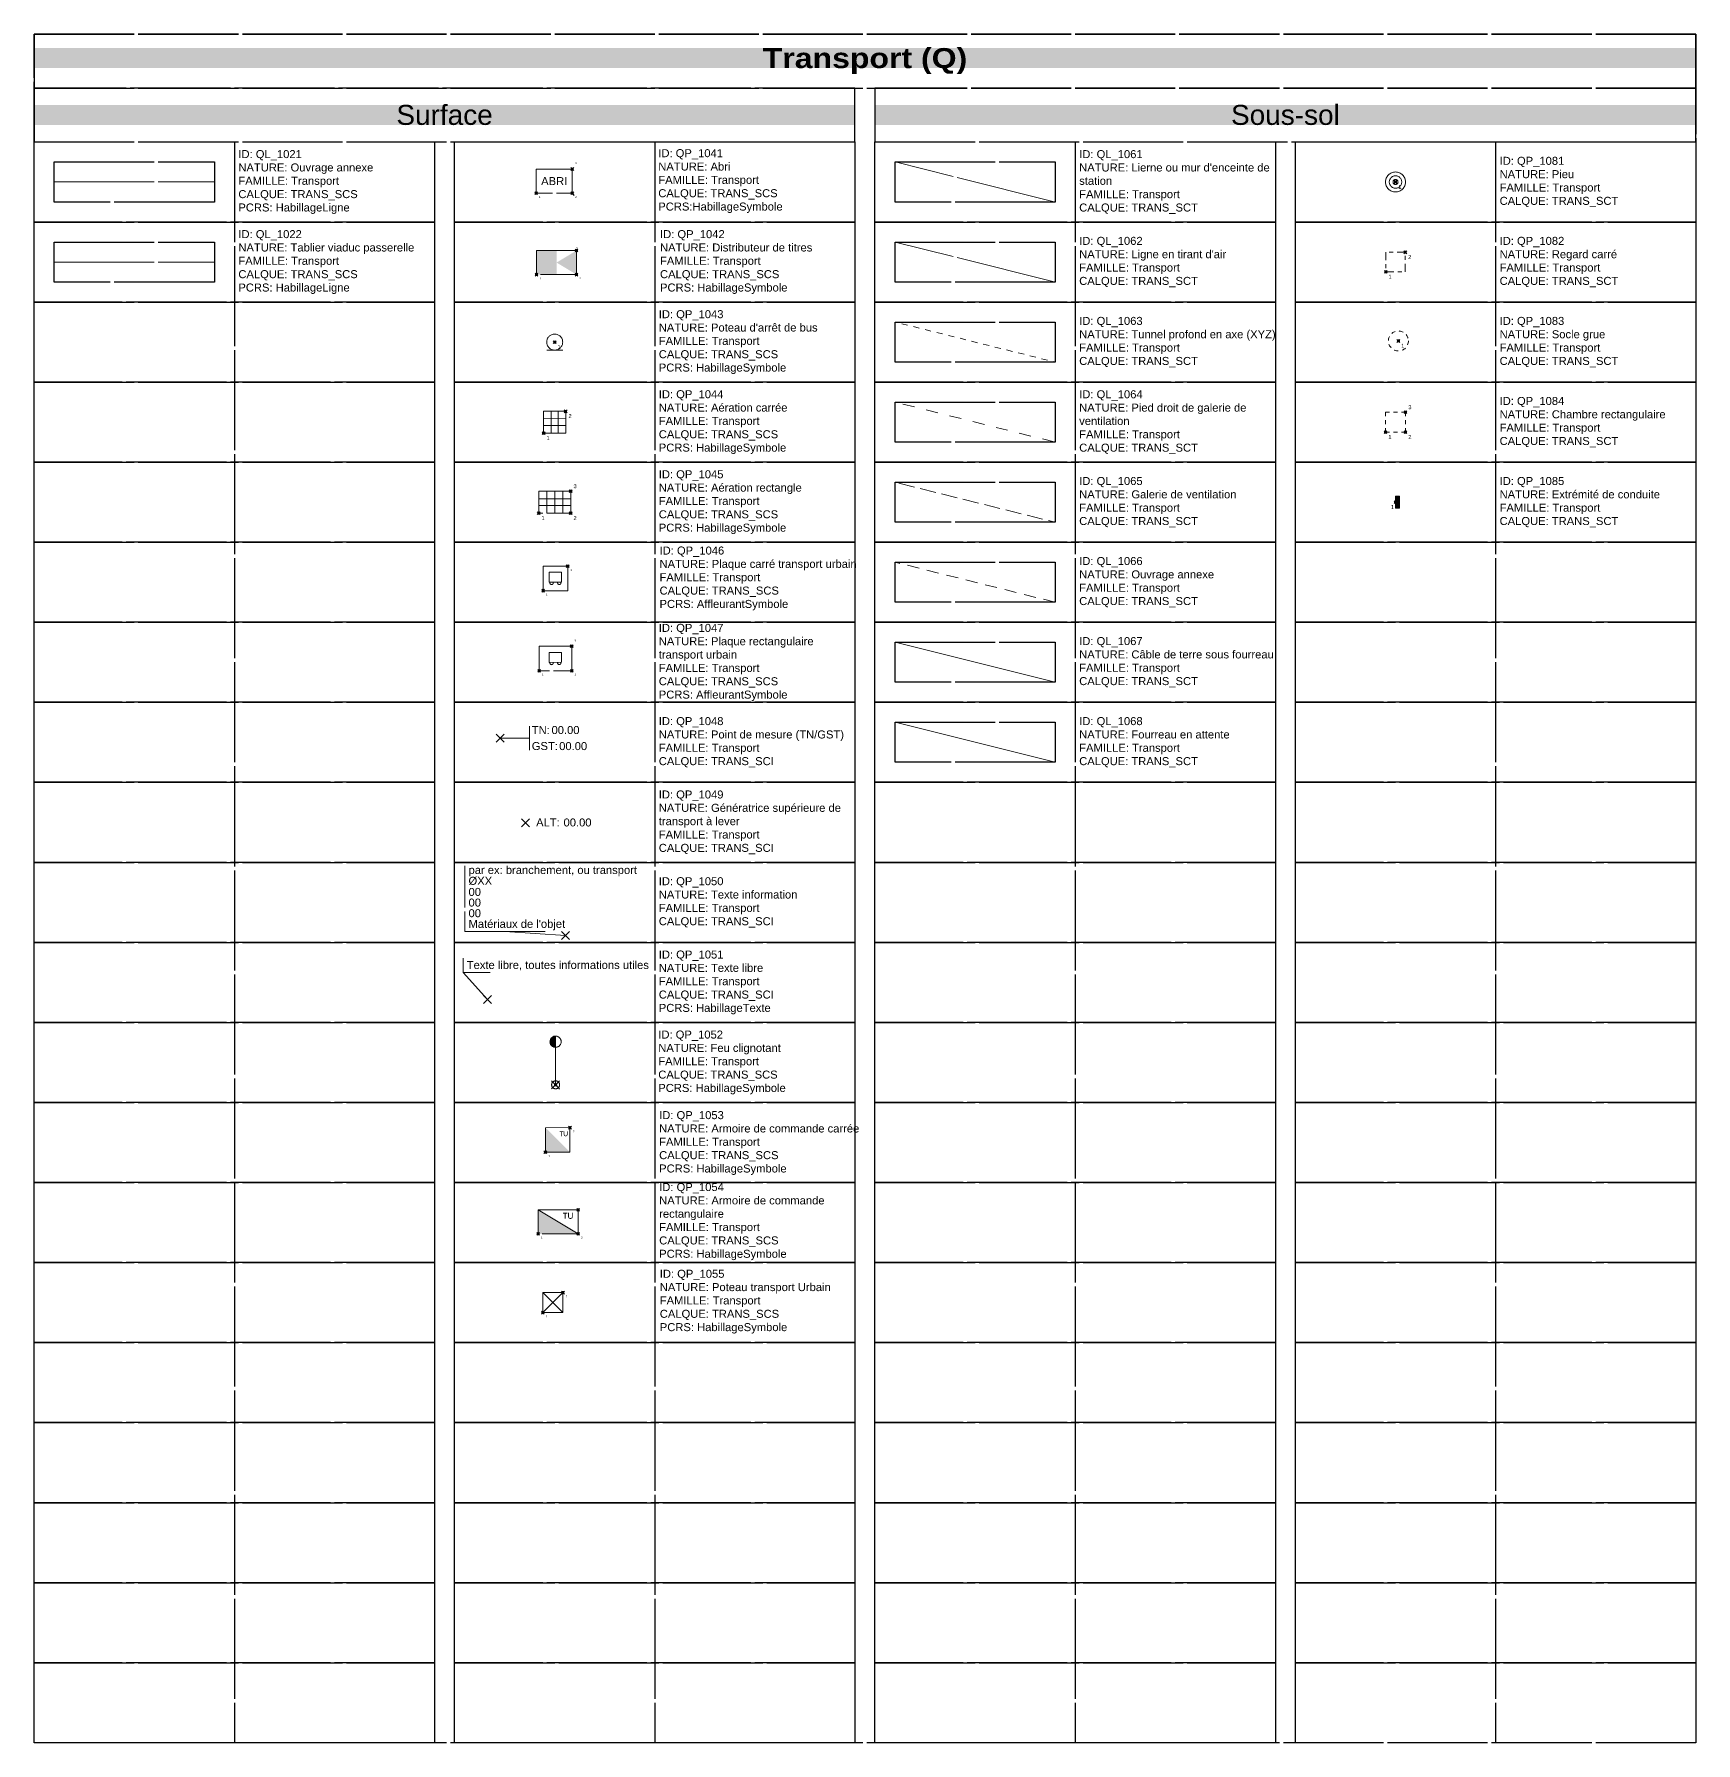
# Model space of a CAD drawing. Header units: metres. Extents: x 3067 to 3319, y 1703 to 1914.
# Drawn here: x 3172.05 to 3213.55, y 1759.87 to 1802.56 of the extents above; entities that cross this region are included whole.
import ezdxf
from ezdxf.enums import TextEntityAlignment as Align

# ---------------------------------------------------------------- set-up
doc = ezdxf.new("R2010")
doc.units = ezdxf.units.M
doc.header["$PDMODE"] = 3
doc.header["$PDSIZE"] = 0.1
for name, pattern in [('Fil_d_eau', [0.75, 0.5, -0.25]), ('QL_1021', [2.5, 2.5, 0]), ('QL_1022', [2.5, 2.5, 0]), ('QL_1061', [2.5, 2.5, 0]), ('QL_1062', [2.5, 2.5, 0]), ('QL_1063', [0.3, 0.15, -0.15]), ('QL_1064', [0.6, 0.3, -0.3]), ('QL_1065', [0.55, 0.4, -0.15]), ('QL_1066', [0.5, 0.3, -0.2]), ('Socle_Axe', [0.35, 0.2, -0.05, 0.05, -0.05]), ('Socle_Continu', [2.5, 2.5, 0]), ('Socle_Discontinu', [0.075, 0.05, -0.025])]:
    doc.linetypes.add(name, pattern=pattern)
doc.layers.get('0').update_dxf_attribs({"lineweight": 30})
for name, color, linetype, lineweight in [('1', 7, 'Socle_Continu', 30), ('2', 7, 'Socle_Continu', 30), ('3_sens et nbr de points', 7, 'Socle_Continu', 5), ('TRANS_SCI', 242, 'Socle_Continu', 13), ('TRANS_SCS', 242, 'Socle_Continu', 13), ('TRANS_SCT', 242, 'Socle_Continu', 13)]:
    doc.layers.add(name, color=color, linetype=linetype, lineweight=lineweight)
doc.styles.add('Legend', font='calibri.ttf')
doc.styles.add('Reseaux', font='arial.ttf')
doc.styles.get("Standard").update_dxf_attribs({"font": 'arial.ttf'})
doc.linetypes.add('QL_1067', pattern='A,3,-0.1,0.1,-0.1,0.1,-0.254,["|╧|",Standard,S=0.254,R=0,X=-0.2,Y=-0.127],-0.254,0.1,-0.1,0.1,-0.1', length=4.308)
doc.linetypes.add('QL_1068', pattern='A,4,-0.254,["| |",Standard,S=0.254,R=0,X=-0.127,Y=-0.1],-0.254', length=4.508)

# ---------------------------------------------------------------- blocks, each defined once
blk = doc.blocks.new('QP_1085')
at = {"layer": 'TRANS_SCT', "linetype": 'Socle_Continu'}
blk.add_hatch(color=256, dxfattribs=at).paths.add_polyline_path([(0.1, 0.15), (0.1, -0.15), (0, -0.15), (0, 0.15)])
at = {"layer": 'TRANS_SCT', "linetype": 'Socle_Continu', "flags": 128}
blk.add_lwpolyline([(0.1, -0.15), (0, -0.15), (0, 0.15), (0.1, 0.15)], close=True, dxfattribs=at)
at = {"layer": 'TRANS_SCT', "linetype": 'Socle_Continu', "flags": 9}
for tag, p in [('NATURE', (0.753, -0.178)), ('ID', (0.753, 0.144)), ('FAMILLE', (0.753, -0.499)), ('CALQUE', (0.753, -0.82))]:
    blk.add_attdef(tag, p, '', height=0.2, dxfattribs=at)
blk = doc.blocks.new('QP_1081')
at = {"layer": 'TRANS_SCT', "linetype": 'Socle_Continu'}
for radius in [0.25, 0.156, 0.0625]:
    blk.add_circle((0, 0), radius, dxfattribs=at)
at = {"layer": 'TRANS_SCT', "linetype": 'Socle_Continu', "flags": 9}
for tag, p in [('ID', (0.89, 0.045)), ('NATURE', (0.89, -0.277)), ('FAMILLE', (0.89, -0.598)), ('CALQUE', (0.89, -0.919))]:
    blk.add_attdef(tag, p, '', height=0.2, dxfattribs=at)
blk = doc.blocks.new('*U57')
at = {"layer": 'TRANS_SCI', "linetype": 'Socle_Continu'}
blk.add_line((-1.507, 0.103), (0, 0), dxfattribs=at)
at = {"layer": 'TRANS_SCI', "linetype": 'Socle_Continu', "flags": 128}
blk.add_lwpolyline([(-0.507, 0.103), (-2.507, 0.103), (-2.507, 1.741)], dxfattribs=at)
at = {"layer": 'TRANS_SCI', "linetype": 'Socle_Continu'}
blk.add_point((0, 0), dxfattribs=at)
for tag, p in [('TYPE', (-2.418, 1.536)), ('DIAM', (-2.418, 1.266)), ('NBR', (-2.418, 0.988)), ('LARG', (-2.418, 0.722)), ('HAUT', (-2.418, 0.456)), ('MATER', (-2.418, 0.19))]:
    blk.add_attdef(tag, p, '', height=0.2, dxfattribs=at)
at = {"layer": 'TRANS_SCI', "linetype": 'Socle_Continu', "flags": 9}
for tag, p in [('NATURE', (2.47, 1.097)), ('ID', (2.47, 1.418)), ('FAMILLE', (2.47, 0.776)), ('CALQUE', (2.47, 0.454))]:
    blk.add_attdef(tag, p, '', height=0.2, dxfattribs=at)
blk = doc.blocks.new('*U61')
at = {"layer": 'TRANS_SCI', "linetype": 'Socle_Continu'}
blk.add_line((-0.611, 0.672), (0, 0), dxfattribs=at)
at = {"layer": 'TRANS_SCI', "linetype": 'Socle_Continu', "flags": 128}
blk.add_lwpolyline([(0.062, 0.672), (-0.611, 0.672), (-0.611, 1.029)], dxfattribs=at)
at = {"layer": 'TRANS_SCI', "linetype": 'Socle_Continu'}
blk.add_point((0, 0), dxfattribs=at)
blk.add_attdef('TXT', (-0.522, 0.759), '', height=0.2, dxfattribs=at)
at = {"layer": 'TRANS_SCI', "linetype": 'Socle_Continu', "flags": 9}
for tag, p in [('NATURE', (1.967, -0.177)), ('ID', (1.967, 0.144)), ('FAMILLE', (1.967, -0.499)), ('CALQUE', (1.967, -0.82)), ('PCRS', (1.967, -1.141))]:
    blk.add_attdef(tag, p, '', height=0.2, dxfattribs=at)
blk = doc.blocks.new('*U324')
at = {"layer": 'TRANS_SCI', "linetype": 'Socle_Continu'}
blk.add_line((0.733, 0), (0, 0), dxfattribs=at)
at = {"layer": 'TRANS_SCI', "linetype": 'Socle_Continu', "flags": 128}
blk.add_lwpolyline([(0.733, -0.3), (0.733, 0.3)], dxfattribs=at)
at = {"layer": 'TRANS_SCI', "linetype": 'Socle_Continu'}
blk.add_point((0, 0), dxfattribs=at)
at = {"layer": 'TRANS_SCI', "linetype": 'Socle_Continu', "char_height": 0.2, "attachment_point": 4}
for s, insert in [('\\pxql;TN:', (0.793, 0.2)), ('\\pxql;GST:', (0.793, -0.201))]:
    blk.add_mtext_dynamic_manual_height_columns(s, width=0.46273, gutter_width=1, heights=[0], dxfattribs=dict(at, insert=insert))
at = {"layer": 'TRANS_SCI', "linetype": 'Socle_Continu'}
for tag, p in [('TN', (1.286, 0.2)), ('GST', (1.477, -0.201))]:
    blk.add_attdef(tag, text='', height=0.2, dxfattribs=at).set_placement(p, align=Align.MIDDLE_LEFT)
at = {"layer": 'TRANS_SCI', "linetype": 'Socle_Continu', "style": 'Reseaux', "flags": 9}
for tag, p in [('ID', (2.428, 0.07)), ('NATURE', (2.428, -0.251))]:
    blk.add_attdef(tag, p, '', height=0.2, dxfattribs=at)
at = {"layer": 'TRANS_SCI', "linetype": 'Socle_Continu', "flags": 9}
for tag, p in [('FAMILLE', (2.428, -0.573)), ('CALQUE', (2.428, -0.894))]:
    blk.add_attdef(tag, p, '', height=0.2, dxfattribs=at)
blk = doc.blocks.new('QP_1049')
at = {"layer": 'TRANS_SCI', "linetype": 'Socle_Continu'}
blk.add_point((0, 0), dxfattribs=at)
at = {"layer": 'TRANS_SCI', "linetype": 'Socle_Continu', "insert": (0.268, 0.01), "char_height": 0.2, "attachment_point": 4}
blk.add_mtext_dynamic_manual_height_columns('\\pxql;ALT:', width=0.46273, gutter_width=1, heights=[0], dxfattribs=at)
at = {"layer": 'TRANS_SCI', "linetype": 'Socle_Continu'}
blk.add_attdef('ALT', text='', height=0.2, dxfattribs=at).set_placement((0.952, 0.01), align=Align.MIDDLE_LEFT)
at = {"layer": 'TRANS_SCI', "linetype": 'Socle_Continu', "style": 'Reseaux', "flags": 9}
for tag, p in [('ID', (2.01, 0.015)), ('NATURE', (2.01, -0.306))]:
    blk.add_attdef(tag, p, '', height=0.2, dxfattribs=at)
at = {"layer": 'TRANS_SCI', "linetype": 'Socle_Continu', "flags": 9}
for tag, p in [('CALQUE', (2.01, -0.948)), ('FAMILLE', (2.01, -0.627)), ('TYPE', (2.018, -1.228))]:
    blk.add_attdef(tag, p, '', height=0.2, dxfattribs=at)
blk = doc.blocks.new('QP_1082')
at = {"layer": 'TRANS_SCT', "linetype": 'Socle_Axe'}
blk.add_lwpolyline([(0, 0), (0.489, 0), (0.489, 0.489), (0, 0.489)], close=True, dxfattribs=at)
at = {"layer": 'TRANS_SCT', "linetype": 'Socle_Axe', "flags": 9}
for tag, p in [('ID', (1.059, 0.314)), ('NATURE', (1.059, -0.008)), ('FAMILLE', (1.059, -0.329)), ('CALQUE', (1.059, -0.65))]:
    blk.add_attdef(tag, p, '', height=0.2, dxfattribs=at)
blk = doc.blocks.new('QP_1083')
at = {"layer": 'TRANS_SCT', "linetype": 'Socle_Discontinu'}
blk.add_circle((0, 0), 0.25, dxfattribs=at)
at = {"layer": 'TRANS_SCT', "linetype": 'Socle_Discontinu', "flags": 9}
for tag, p in [('ID', (0.835, 0.082)), ('NATURE', (0.835, -0.24)), ('FAMILLE', (0.835, -0.561)), ('CALQUE', (0.835, -0.882))]:
    blk.add_attdef(tag, p, '', height=0.2, dxfattribs=at)
blk = doc.blocks.new('QP_1084')
at = {"layer": 'TRANS_SCT', "linetype": 'Socle_Discontinu'}
blk.add_lwpolyline([(0, 0), (0.501, 0), (0.501, 0.5), (0, 0.5)], close=True, dxfattribs=at)
at = {"layer": 'TRANS_SCT', "linetype": 'Socle_Discontinu', "flags": 9}
for tag, p in [('ID', (0.964, 0.369)), ('NATURE', (0.964, 0.048)), ('CALQUE', (0.964, -0.595)), ('FAMILLE', (0.964, -0.273))]:
    blk.add_attdef(tag, p, '', height=0.2, dxfattribs=at)
blk = doc.blocks.new('QP_1043')
at = {"layer": 'TRANS_SCS', "linetype": 'Socle_Continu'}
blk.add_line((-0.2, -0.2), (0.2, -0.2), dxfattribs=at)
blk.add_circle((0, 0), 0.2, dxfattribs=at)
at = {"layer": 'TRANS_SCS', "linetype": 'Socle_Continu', "flags": 9}
for tag, p in [('ID', (0.685, 0.52)), ('NATURE', (0.685, 0.199)), ('FAMILLE', (0.685, -0.123)), ('CALQUE', (0.685, -0.444)), ('PCRS', (0.685, -0.765))]:
    blk.add_attdef(tag, p, '', height=0.2, dxfattribs=at)
blk = doc.blocks.new('QP_1044')
at = {"layer": 'TRANS_SCS', "linetype": 'Socle_Continu'}
for p, q in [((0.189, 0.552), (0.19, 0)), ((0.362, 0), (0.362, 0.552)), ((0.552, 0.363), (0, 0.362)), ((0, 0.19), (0.552, 0.19))]:
    blk.add_line(p, q, dxfattribs=at)
at = {"layer": 'TRANS_SCS', "linetype": 'Socle_Continu', "flags": 128}
blk.add_lwpolyline([(0, 0.552), (0.552, 0.552), (0.552, 0), (0, 0)], close=True, dxfattribs=at)
at = {"layer": 'TRANS_SCS', "linetype": 'Socle_Continu', "flags": 9}
for tag, p in [('ID', (1.109, 0.834)), ('NATURE', (1.109, 0.513)), ('CALQUE', (1.109, -0.13)), ('FAMILLE', (1.109, 0.191)), ('PCRS', (1.109, -0.451))]:
    blk.add_attdef(tag, p, '', height=0.2, dxfattribs=at)
blk = doc.blocks.new('QP_1045')
at = {"layer": 'TRANS_SCS', "linetype": 'Socle_Continu'}
for p, q in [((0.2, 0.552), (0.2, 0)), ((0.4, 0.552), (0.4, 0)), ((0.6, 0.552), (0.6, 0)), ((0.8, 0.363), (0, 0.362)), ((0, 0.19), (0.8, 0.19))]:
    blk.add_line(p, q, dxfattribs=at)
at = {"layer": 'TRANS_SCS', "linetype": 'Socle_Continu', "flags": 128}
blk.add_lwpolyline([(0, 0), (0, 0.552), (0.8, 0.553), (0.8, 0.001)], close=True, dxfattribs=at)
at = {"layer": 'TRANS_SCS', "linetype": 'Socle_Continu', "flags": 9}
for tag, p in [('ID', (1.247, 0.792)), ('NATURE', (1.247, 0.471)), ('CALQUE', (1.247, -0.172)), ('FAMILLE', (1.247, 0.149)), ('PCRS', (1.247, -0.493))]:
    blk.add_attdef(tag, p, '', height=0.2, dxfattribs=at)
blk = doc.blocks.new('QP_1053')
at = {"layer": 'TRANS_SCS', "linetype": 'Socle_Continu'}
h = blk.add_hatch(color=256, dxfattribs=at)
h.dxf.hatch_style = 1
h.paths.add_polyline_path([(0, 0.614), (0, 0), (0.614, 0)])
at = {"layer": 'TRANS_SCS', "linetype": 'Socle_Continu', "flags": 128}
blk.add_lwpolyline([(0.614, 0.615), (0, 0.614), (0, 0), (0.614, 0)], close=True, dxfattribs=at)
at = {"layer": 'TRANS_SCS', "linetype": 'Socle_Continu', "insert": (0.461, 0.461), "char_height": 0.12, "attachment_point": 5, "style": 'Legend'}
blk.add_mtext_dynamic_manual_height_columns('TU', width=0.48925, gutter_width=1, heights=[0], dxfattribs=at)
at = {"layer": 'TRANS_SCS', "linetype": 'Socle_Continu', "flags": 9}
for tag, p in [('ID', (1.196, 0.936)), ('NATURE', (1.196, 0.615)), ('FAMILLE', (1.196, 0.294)), ('CALQUE', (1.196, -0.028)), ('PCRS', (1.196, -0.349))]:
    blk.add_attdef(tag, p, '', height=0.2, dxfattribs=at)
blk = doc.blocks.new('QP_1054')
at = {"layer": 'TRANS_SCS', "linetype": 'Fil_d_eau'}
h = blk.add_hatch(color=256, dxfattribs=at)
h.dxf.hatch_style = 1
h.paths.add_polyline_path([(0, 0.6), (0, 0), (1, 0)])
at = {"layer": 'TRANS_SCS', "linetype": 'Socle_Continu', "flags": 128}
blk.add_lwpolyline([(0, 0.6), (1, 0.6), (1, 0), (0, 0)], close=True, dxfattribs=at)
at = {"layer": 'TRANS_SCS', "linetype": 'QL_1021', "flags": 128}
blk.add_lwpolyline([(0, 0.6), (1, 0)], dxfattribs=at)
at = {"layer": 'TRANS_SCS', "linetype": 'Fil_d_eau', "insert": (0.75, 0.45), "char_height": 0.15, "attachment_point": 5, "style": 'Legend'}
blk.add_mtext_dynamic_manual_height_columns('TU', width=0.42663, gutter_width=1, heights=[0], dxfattribs=at)
at = {"layer": 'TRANS_SCS', "linetype": 'Socle_Continu', "flags": 9}
for tag, p in [('ID', (1.196, 0.936)), ('NATURE', (1.196, 0.615)), ('FAMILLE', (1.196, 0.294)), ('CALQUE', (1.196, -0.028)), ('PCRS', (1.196, -0.349))]:
    blk.add_attdef(tag, p, '', height=0.2, dxfattribs=at)
blk = doc.blocks.new('QP_1055')
at = {"layer": 'TRANS_SCS', "linetype": 'Socle_Continu'}
for p, q in [((0, 0.5), (0.5, 0.5)), ((0, 0), (0, 0.5)), ((0, 0), (0.5, 0.5)), ((0, 0.5), (0.5, 0)), ((0.5, 0.5), (0.5, 0)), ((0.5, 0), (0, 0))]:
    blk.add_line(p, q, dxfattribs=at)
at = {"layer": 'TRANS_SCS', "linetype": 'Socle_Continu', "flags": 9}
for tag, p in [('ID', (1.196, 0.936)), ('NATURE', (1.196, 0.615)), ('FAMILLE', (1.196, 0.294)), ('CALQUE', (1.196, -0.028)), ('PCRS', (1.196, -0.349))]:
    blk.add_attdef(tag, p, '', height=0.2, dxfattribs=at)
blk = doc.blocks.new('QP_1041')
at = {"layer": 'TRANS_SCS', "linetype": 'Socle_Continu', "flags": 128}
blk.add_lwpolyline([(0, 0), (0, 0.6), (0.905, 0.6), (0.905, 0)], close=True, dxfattribs=at)
at = {"layer": 'TRANS_SCS', "linetype": 'Socle_Continu', "insert": (0.453, 0.3), "char_height": 0.2, "attachment_point": 5}
blk.add_mtext_dynamic_manual_height_columns('ABRI', width=0.48271, gutter_width=12.5, heights=[0], dxfattribs=at)
at = {"layer": 'TRANS_SCS', "linetype": 'Socle_Continu', "flags": 9}
for tag, p in [('ID', (1.328, 0.908)), ('NATURE', (1.328, 0.587)), ('FAMILLE', (1.328, 0.266)), ('CALQUE', (1.328, -0.055)), ('PCRS', (1.328, -0.377))]:
    blk.add_attdef(tag, p, '', height=0.2, dxfattribs=at)
blk = doc.blocks.new('QP_1046')
at = {"layer": 'TRANS_SCS', "linetype": 'Socle_Continu', "flags": 128}
for points in [[(0.614, 0.615), (0, 0.614), (0, 0), (0.614, 0)], [(0.153, 0.211), (0.153, 0.461), (0.46, 0.461), (0.461, 0.212)]]:
    blk.add_lwpolyline(points, close=True, dxfattribs=at)
at = {"layer": 'TRANS_SCS', "linetype": 'Socle_Continu'}
for centre in [(0.211, 0.195), (0.403, 0.196)]:
    blk.add_arc(centre, 0.0416, 157.3939, 22.69, dxfattribs=at)
at = {"layer": 'TRANS_SCS', "linetype": 'Socle_Continu', "flags": 9}
for tag, p in [('ID', (1.071, 0.76)), ('NATURE', (1.071, 0.439)), ('FAMILLE', (1.071, 0.118)), ('CALQUE', (1.071, -0.204)), ('PCRS', (1.071, -0.525))]:
    blk.add_attdef(tag, p, '', height=0.2, dxfattribs=at)
blk = doc.blocks.new('QP_1047')
at = {"layer": 'TRANS_SCS', "linetype": 'Socle_Continu', "flags": 128}
for points in [[(0, 0), (0, 0.614), (0.814, 0.615), (0.814, 0.001)], [(0.253, 0.211), (0.253, 0.461), (0.56, 0.461), (0.561, 0.212)]]:
    blk.add_lwpolyline(points, close=True, dxfattribs=at)
at = {"layer": 'TRANS_SCS', "linetype": 'Socle_Continu'}
for centre in [(0.311, 0.195), (0.503, 0.196)]:
    blk.add_arc(centre, 0.0416, 157.3939, 22.69, dxfattribs=at)
at = {"layer": 'TRANS_SCS', "linetype": 'Socle_Continu', "flags": 9}
for tag, p in [('ID', (1.196, 0.936)), ('NATURE', (1.196, 0.615)), ('FAMILLE', (1.196, 0.294)), ('CALQUE', (1.196, -0.028)), ('PCRS', (1.196, -0.349))]:
    blk.add_attdef(tag, p, '', height=0.2, dxfattribs=at)
blk = doc.blocks.new('QP_1042')
at = {"layer": 'TRANS_SCS', "linetype": 'Socle_Continu'}
h = blk.add_hatch(color=256, dxfattribs=at)
h.dxf.hatch_style = 1
h.paths.add_polyline_path([(0, 0.6), (0, 0), (0.5, 0), (0.5, 0.6)])
h = blk.add_hatch(color=256, dxfattribs=at)
h.dxf.hatch_style = 1
h.paths.add_polyline_path([(0.5, 0.3), (1, 0.6), (1, 0)])
at = {"layer": 'TRANS_SCS', "linetype": 'Socle_Continu', "flags": 128}
blk.add_lwpolyline([(0, 0.6), (1, 0.6), (1, 0), (0, 0)], close=True, dxfattribs=at)
at = {"layer": 'TRANS_SCS', "linetype": 'Socle_Continu', "flags": 9}
for tag, p in [('ID', (1.328, 0.908)), ('NATURE', (1.328, 0.587)), ('FAMILLE', (1.328, 0.266)), ('CALQUE', (1.328, -0.055)), ('PCRS', (1.328, -0.377))]:
    blk.add_attdef(tag, p, '', height=0.2, dxfattribs=at)
blk = doc.blocks.new('QP_1052')
at = {"layer": 'TRANS_SCS', "linetype": 'Socle_Continu', "lineweight": -2}
h = blk.add_hatch(color=256, dxfattribs=at)
edge = h.paths.add_edge_path()
edge.add_ellipse((0, 1.078), major_axis=(-0.0994, 0.0994), ratio=1, start_angle=-45, end_angle=135, ccw=False)
edge.add_line((0, 1.219), (0, 0.938))
for p, q in [((0, 1.219), (0, 1.219)), ((0, 1.219), (0, 0.938)), ((0, 0), (0, 0.938))]:
    blk.add_line(p, q, dxfattribs=at)
for centre, major_axis, start_param, end_param in [((0, 1.078), (-0.0994, 0.0994), -0.785398, 2.356194), ((0, 0), (0.0707, 0.0707), 3.926991, 7.068583)]:
    blk.add_ellipse(centre, major_axis=major_axis, ratio=1, start_param=start_param, end_param=end_param, dxfattribs=at)
at = {"layer": 'TRANS_SCS', "linetype": 'Socle_Continu', "lineweight": -2, "extrusion": (0, 0, -1)}
for centre, major_axis, start_param, end_param in [((0, 1.078), (0.0994, 0.0994), -0.785398, 2.356194), ((0, 0), (-0.0707, 0.0707), 3.926991, 7.068583)]:
    blk.add_ellipse(centre, major_axis=major_axis, ratio=1, start_param=start_param, end_param=end_param, dxfattribs=at)
at = {"layer": 'TRANS_SCS', "linetype": 'Socle_Continu', "lineweight": 0}
blk.add_point((0, 0), dxfattribs=at)
at = {"layer": 'TRANS_SCS', "linetype": 'Socle_Continu', "flags": 9}
for tag, p in [('ID', (1.196, 0.936)), ('NATURE', (1.196, 0.615)), ('FAMILLE', (1.196, 0.294)), ('CALQUE', (1.196, -0.028)), ('PCRS', (1.196, -0.349))]:
    blk.add_attdef(tag, p, '', height=0.2, dxfattribs=at)

msp = doc.modelspace()

# ---------------------------------------------------------------- linework, layer by layer
at = {"linetype": 'Socle_Continu'}
for p, q in [((3177.049, 1799.866), (3177.049, 1759.866)), ((3187.549, 1799.866), (3187.549, 1759.866)), ((3198.049, 1799.866), (3198.049, 1759.866)), ((3208.549, 1799.866), (3208.549, 1759.866))]:
    msp.add_line(p, q, dxfattribs=at)
for points in [[(3172.049, 1801.213), (3213.549, 1801.213), (3213.549, 1802.56), (3172.049, 1802.56)], [(3172.049, 1799.866), (3192.549, 1799.866), (3192.549, 1801.213), (3172.049, 1801.213)], [(3193.049, 1799.866), (3213.549, 1799.866), (3213.549, 1801.213), (3193.049, 1801.213)], [(3172.049, 1799.866), (3182.049, 1799.866), (3182.049, 1797.866), (3172.049, 1797.866)], [(3182.549, 1799.866), (3192.549, 1799.866), (3192.549, 1797.866), (3182.549, 1797.866)], [(3193.049, 1799.866), (3203.049, 1799.866), (3203.049, 1797.866), (3193.049, 1797.866)], [(3203.549, 1799.866), (3213.549, 1799.866), (3213.549, 1797.866), (3203.549, 1797.866)], [(3172.049, 1797.866), (3182.049, 1797.866), (3182.049, 1795.866), (3172.049, 1795.866)], [(3182.549, 1797.866), (3192.549, 1797.866), (3192.549, 1795.866), (3182.549, 1795.866)], [(3193.049, 1797.866), (3203.049, 1797.866), (3203.049, 1795.866), (3193.049, 1795.866)], [(3203.549, 1797.866), (3213.549, 1797.866), (3213.549, 1795.866), (3203.549, 1795.866)], [(3172.049, 1795.866), (3182.049, 1795.866), (3182.049, 1793.866), (3172.049, 1793.866)], [(3182.549, 1795.866), (3192.549, 1795.866), (3192.549, 1793.866), (3182.549, 1793.866)], [(3193.049, 1795.866), (3203.049, 1795.866), (3203.049, 1793.866), (3193.049, 1793.866)], [(3203.549, 1795.866), (3213.549, 1795.866), (3213.549, 1793.866), (3203.549, 1793.866)], [(3172.049, 1793.866), (3182.049, 1793.866), (3182.049, 1791.866), (3172.049, 1791.866)], [(3182.549, 1793.866), (3192.549, 1793.866), (3192.549, 1791.866), (3182.549, 1791.866)], [(3193.049, 1793.866), (3203.049, 1793.866), (3203.049, 1791.866), (3193.049, 1791.866)], [(3203.549, 1793.866), (3213.549, 1793.866), (3213.549, 1791.866), (3203.549, 1791.866)], [(3172.049, 1791.866), (3182.049, 1791.866), (3182.049, 1789.866), (3172.049, 1789.866)], [(3182.549, 1791.866), (3192.549, 1791.866), (3192.549, 1789.866), (3182.549, 1789.866)], [(3193.049, 1791.866), (3203.049, 1791.866), (3203.049, 1789.866), (3193.049, 1789.866)], [(3203.549, 1791.866), (3213.549, 1791.866), (3213.549, 1789.866), (3203.549, 1789.866)], [(3172.049, 1789.866), (3182.049, 1789.866), (3182.049, 1787.866), (3172.049, 1787.866)], [(3182.549, 1789.866), (3192.549, 1789.866), (3192.549, 1787.866), (3182.549, 1787.866)], [(3193.049, 1789.866), (3203.049, 1789.866), (3203.049, 1787.866), (3193.049, 1787.866)], [(3203.549, 1789.866), (3213.549, 1789.866), (3213.549, 1787.866), (3203.549, 1787.866)], [(3172.049, 1787.866), (3182.049, 1787.866), (3182.049, 1785.866), (3172.049, 1785.866)], [(3182.549, 1787.866), (3192.549, 1787.866), (3192.549, 1785.866), (3182.549, 1785.866)], [(3193.049, 1787.866), (3203.049, 1787.866), (3203.049, 1785.866), (3193.049, 1785.866)], [(3203.549, 1787.866), (3213.549, 1787.866), (3213.549, 1785.866), (3203.549, 1785.866)], [(3172.049, 1785.866), (3182.049, 1785.866), (3182.049, 1783.866), (3172.049, 1783.866)], [(3182.549, 1785.866), (3192.549, 1785.866), (3192.549, 1783.866), (3182.549, 1783.866)], [(3193.049, 1785.866), (3203.049, 1785.866), (3203.049, 1783.866), (3193.049, 1783.866)], [(3203.549, 1785.866), (3213.549, 1785.866), (3213.549, 1783.866), (3203.549, 1783.866)], [(3172.049, 1783.866), (3182.049, 1783.866), (3182.049, 1781.866), (3172.049, 1781.866)], [(3182.549, 1783.866), (3192.549, 1783.866), (3192.549, 1781.866), (3182.549, 1781.866)], [(3193.049, 1783.866), (3203.049, 1783.866), (3203.049, 1781.866), (3193.049, 1781.866)], [(3203.549, 1783.866), (3213.549, 1783.866), (3213.549, 1781.866), (3203.549, 1781.866)], [(3172.049, 1781.866), (3182.049, 1781.866), (3182.049, 1779.866), (3172.049, 1779.866)], [(3182.549, 1781.866), (3192.549, 1781.866), (3192.549, 1779.866), (3182.549, 1779.866)], [(3193.049, 1781.866), (3203.049, 1781.866), (3203.049, 1779.866), (3193.049, 1779.866)], [(3203.549, 1781.866), (3213.549, 1781.866), (3213.549, 1779.866), (3203.549, 1779.866)], [(3172.049, 1779.866), (3182.049, 1779.866), (3182.049, 1777.866), (3172.049, 1777.866)], [(3182.549, 1779.866), (3192.549, 1779.866), (3192.549, 1777.866), (3182.549, 1777.866)], [(3193.049, 1779.866), (3203.049, 1779.866), (3203.049, 1777.866), (3193.049, 1777.866)], [(3203.549, 1779.866), (3213.549, 1779.866), (3213.549, 1777.866), (3203.549, 1777.866)], [(3172.049, 1777.866), (3182.049, 1777.866), (3182.049, 1775.866), (3172.049, 1775.866)], [(3182.549, 1777.866), (3192.549, 1777.866), (3192.549, 1775.866), (3182.549, 1775.866)], [(3193.049, 1777.866), (3203.049, 1777.866), (3203.049, 1775.866), (3193.049, 1775.866)], [(3203.549, 1777.866), (3213.549, 1777.866), (3213.549, 1775.866), (3203.549, 1775.866)], [(3172.049, 1775.866), (3182.049, 1775.866), (3182.049, 1773.866), (3172.049, 1773.866)], [(3182.549, 1775.866), (3192.549, 1775.866), (3192.549, 1773.866), (3182.549, 1773.866)], [(3193.049, 1775.866), (3203.049, 1775.866), (3203.049, 1773.866), (3193.049, 1773.866)], [(3203.549, 1775.866), (3213.549, 1775.866), (3213.549, 1773.866), (3203.549, 1773.866)], [(3172.049, 1773.866), (3182.049, 1773.866), (3182.049, 1771.866), (3172.049, 1771.866)], [(3182.549, 1773.866), (3192.549, 1773.866), (3192.549, 1771.866), (3182.549, 1771.866)], [(3193.049, 1773.866), (3203.049, 1773.866), (3203.049, 1771.866), (3193.049, 1771.866)], [(3203.549, 1773.866), (3213.549, 1773.866), (3213.549, 1771.866), (3203.549, 1771.866)], [(3172.049, 1771.866), (3182.049, 1771.866), (3182.049, 1769.866), (3172.049, 1769.866)], [(3182.549, 1771.866), (3192.549, 1771.866), (3192.549, 1769.866), (3182.549, 1769.866)], [(3193.049, 1771.866), (3203.049, 1771.866), (3203.049, 1769.866), (3193.049, 1769.866)], [(3203.549, 1771.866), (3213.549, 1771.866), (3213.549, 1769.866), (3203.549, 1769.866)], [(3172.049, 1769.866), (3182.049, 1769.866), (3182.049, 1767.866), (3172.049, 1767.866)], [(3182.549, 1769.866), (3192.549, 1769.866), (3192.549, 1767.866), (3182.549, 1767.866)], [(3193.049, 1769.866), (3203.049, 1769.866), (3203.049, 1767.866), (3193.049, 1767.866)], [(3203.549, 1769.866), (3213.549, 1769.866), (3213.549, 1767.866), (3203.549, 1767.866)], [(3172.049, 1767.866), (3182.049, 1767.866), (3182.049, 1765.866), (3172.049, 1765.866)], [(3182.549, 1767.866), (3192.549, 1767.866), (3192.549, 1765.866), (3182.549, 1765.866)], [(3193.049, 1767.866), (3203.049, 1767.866), (3203.049, 1765.866), (3193.049, 1765.866)], [(3203.549, 1767.866), (3213.549, 1767.866), (3213.549, 1765.866), (3203.549, 1765.866)], [(3172.049, 1765.866), (3182.049, 1765.866), (3182.049, 1763.866), (3172.049, 1763.866)], [(3182.549, 1765.866), (3192.549, 1765.866), (3192.549, 1763.866), (3182.549, 1763.866)], [(3193.049, 1765.866), (3203.049, 1765.866), (3203.049, 1763.866), (3193.049, 1763.866)], [(3203.549, 1765.866), (3213.549, 1765.866), (3213.549, 1763.866), (3203.549, 1763.866)], [(3172.049, 1763.866), (3182.049, 1763.866), (3182.049, 1761.866), (3172.049, 1761.866)], [(3182.549, 1763.866), (3192.549, 1763.866), (3192.549, 1761.866), (3182.549, 1761.866)], [(3193.049, 1763.866), (3203.049, 1763.866), (3203.049, 1761.866), (3193.049, 1761.866)], [(3203.549, 1763.866), (3213.549, 1763.866), (3213.549, 1761.866), (3203.549, 1761.866)], [(3172.049, 1761.866), (3182.049, 1761.866), (3182.049, 1759.866), (3172.049, 1759.866)], [(3182.549, 1761.866), (3192.549, 1761.866), (3192.549, 1759.866), (3182.549, 1759.866)], [(3193.049, 1761.866), (3203.049, 1761.866), (3203.049, 1759.866), (3193.049, 1759.866)], [(3203.549, 1761.866), (3213.549, 1761.866), (3213.549, 1759.866), (3203.549, 1759.866)]]:
    msp.add_lwpolyline(points, close=True, dxfattribs=at)
at = {"layer": '1', "color": 242, "linetype": 'Socle_Continu'}
msp.add_lwpolyline([(3172.049, 1802.56), (3213.549, 1802.56), (3213.549, 1759.866), (3172.049, 1759.866)], close=True, dxfattribs=at)
at = {"layer": '2', "linetype": 'Socle_Continu'}
for points in [[(3172.549, 1799.366), (3176.549, 1799.366), (3176.549, 1798.366), (3172.549, 1798.366)], [(3193.549, 1799.366), (3197.549, 1799.366), (3197.549, 1798.366), (3193.549, 1798.366)], [(3172.549, 1797.366), (3176.549, 1797.366), (3176.549, 1796.366), (3172.549, 1796.366)], [(3193.549, 1797.366), (3197.549, 1797.366), (3197.549, 1796.366), (3193.549, 1796.366)], [(3193.549, 1795.366), (3197.549, 1795.366), (3197.549, 1794.366), (3193.549, 1794.366)], [(3193.549, 1793.366), (3197.549, 1793.366), (3197.549, 1792.366), (3193.549, 1792.366)], [(3193.549, 1791.366), (3197.549, 1791.366), (3197.549, 1790.366), (3193.549, 1790.366)], [(3193.549, 1789.366), (3197.549, 1789.366), (3197.549, 1788.366), (3193.549, 1788.366)], [(3193.549, 1787.366), (3197.549, 1787.366), (3197.549, 1786.366), (3193.549, 1786.366)], [(3193.549, 1785.366), (3197.549, 1785.366), (3197.549, 1784.366), (3193.549, 1784.366)]]:
    msp.add_lwpolyline(points, close=True, dxfattribs=at)
at = {"layer": '3_sens et nbr de points', "linetype": 'Socle_Continu'}
for p, q in [((3185.454, 1799.224), (3185.525, 1799.154)), ((3185.454, 1799.224), (3185.525, 1799.154)), ((3185.454, 1799.154), (3185.525, 1799.224)), ((3206.014, 1798.901), (3206.085, 1798.83)), ((3206.014, 1798.901), (3206.085, 1798.83)), ((3206.014, 1798.83), (3206.085, 1798.901)), ((3184.549, 1798.624), (3184.619, 1798.554)), ((3184.549, 1798.624), (3184.619, 1798.554)), ((3184.549, 1798.554), (3184.619, 1798.624)), ((3185.454, 1798.624), (3185.525, 1798.554)), ((3185.454, 1798.554), (3185.525, 1798.624)), ((3185.467, 1798.601), (3185.537, 1798.53)), ((3185.56, 1797.188), (3185.63, 1797.117)), ((3185.56, 1797.188), (3185.63, 1797.117)), ((3185.56, 1797.117), (3185.63, 1797.188)), ((3206.259, 1797.146), (3206.329, 1797.075)), ((3206.259, 1797.146), (3206.329, 1797.075)), ((3206.259, 1797.075), (3206.329, 1797.146)), ((3184.56, 1796.588), (3184.63, 1796.517)), ((3184.56, 1796.588), (3184.63, 1796.517)), ((3184.56, 1796.517), (3184.63, 1796.588)), ((3185.56, 1796.588), (3185.63, 1796.517)), ((3185.56, 1796.517), (3185.63, 1796.588)), ((3205.77, 1796.656), (3205.84, 1796.586)), ((3205.77, 1796.656), (3205.84, 1796.586)), ((3205.77, 1796.586), (3205.84, 1796.656)), ((3185.014, 1794.901), (3185.085, 1794.83)), ((3185.014, 1794.901), (3185.085, 1794.83)), ((3185.014, 1794.83), (3185.085, 1794.901)), ((3206.085, 1794.93), (3206.156, 1794.859)), ((3206.085, 1794.93), (3206.156, 1794.859)), ((3206.085, 1794.859), (3206.156, 1794.93)), ((3185.287, 1793.171), (3185.357, 1793.1)), ((3185.287, 1793.171), (3185.357, 1793.1)), ((3185.287, 1793.1), (3185.357, 1793.171)), ((3206.264, 1793.151), (3206.335, 1793.08)), ((3206.264, 1793.151), (3206.335, 1793.08)), ((3206.264, 1793.08), (3206.335, 1793.151)), ((3184.738, 1792.625), (3184.809, 1792.554)), ((3184.738, 1792.625), (3184.809, 1792.554)), ((3184.738, 1792.554), (3184.809, 1792.625)), ((3205.764, 1792.651), (3205.834, 1792.58)), ((3205.764, 1792.651), (3205.834, 1792.58)), ((3205.764, 1792.58), (3205.834, 1792.651)), ((3206.264, 1792.651), (3206.335, 1792.58)), ((3206.264, 1792.651), (3206.335, 1792.58)), ((3206.264, 1792.58), (3206.335, 1792.651)), ((3185.414, 1791.177), (3185.485, 1791.107)), ((3185.414, 1791.177), (3185.485, 1791.107)), ((3185.414, 1791.107), (3185.485, 1791.177)), ((3184.614, 1790.625), (3184.685, 1790.554)), ((3184.614, 1790.625), (3184.685, 1790.554)), ((3184.614, 1790.554), (3184.685, 1790.625)), ((3185.414, 1790.625), (3185.485, 1790.555)), ((3185.414, 1790.555), (3185.485, 1790.625)), ((3206.014, 1790.901), (3206.085, 1790.83)), ((3206.014, 1790.901), (3206.085, 1790.83)), ((3206.014, 1790.83), (3206.085, 1790.901)), ((3185.339, 1789.303), (3185.41, 1789.232)), ((3185.339, 1789.303), (3185.41, 1789.232)), ((3185.339, 1789.232), (3185.41, 1789.303)), ((3184.725, 1788.688), (3184.796, 1788.617)), ((3184.725, 1788.688), (3184.796, 1788.617)), ((3184.725, 1788.617), (3184.796, 1788.688)), ((3185.439, 1787.303), (3185.51, 1787.232)), ((3185.439, 1787.303), (3185.51, 1787.232)), ((3185.439, 1787.232), (3185.51, 1787.303)), ((3184.625, 1786.688), (3184.696, 1786.617)), ((3184.625, 1786.688), (3184.696, 1786.617)), ((3184.625, 1786.617), (3184.696, 1786.688)), ((3185.44, 1786.688), (3185.51, 1786.618)), ((3185.44, 1786.618), (3185.51, 1786.688)), ((3185.036, 1776.343), (3185.107, 1776.272)), ((3185.036, 1776.343), (3185.107, 1776.272)), ((3185.036, 1776.272), (3185.107, 1776.343)), ((3185.396, 1775.273), (3185.467, 1775.202)), ((3185.396, 1775.273), (3185.467, 1775.202)), ((3185.396, 1775.202), (3185.467, 1775.273)), ((3184.782, 1774.658), (3184.853, 1774.587)), ((3184.782, 1774.658), (3184.853, 1774.587)), ((3184.782, 1774.587), (3184.853, 1774.658)), ((3185.601, 1773.219), (3185.671, 1773.148)), ((3185.601, 1773.219), (3185.671, 1773.148)), ((3185.601, 1773.148), (3185.671, 1773.219)), ((3184.601, 1772.619), (3184.671, 1772.548)), ((3184.601, 1772.619), (3184.671, 1772.548)), ((3184.601, 1772.548), (3184.671, 1772.619)), ((3185.601, 1772.619), (3185.671, 1772.548)), ((3185.601, 1772.548), (3185.671, 1772.619)), ((3185.219, 1771.151), (3185.29, 1771.08)), ((3185.219, 1771.151), (3185.29, 1771.08)), ((3185.219, 1771.08), (3185.29, 1771.151)), ((3184.719, 1770.651), (3184.79, 1770.58)), ((3184.719, 1770.651), (3184.79, 1770.58)), ((3184.719, 1770.58), (3184.79, 1770.651))]:
    msp.add_line(p, q, dxfattribs=at)
for centre in [(3185.489, 1799.189), (3206.049, 1798.866), (3184.584, 1798.589), (3185.489, 1798.589), (3185.595, 1797.153), (3206.294, 1797.111), (3184.595, 1796.553), (3185.595, 1796.553), (3205.805, 1796.621), (3185.049, 1794.866), (3206.121, 1794.894), (3185.322, 1793.135), (3206.3, 1793.116), (3184.773, 1792.59), (3205.799, 1792.616), (3206.3, 1792.616), (3185.449, 1791.142), (3184.649, 1790.589), (3185.449, 1790.59), (3206.049, 1790.866), (3185.375, 1789.267), (3184.761, 1788.653), (3185.475, 1787.268), (3184.661, 1786.652), (3185.475, 1786.653), (3185.072, 1776.307), (3185.431, 1775.237), (3184.817, 1774.622), (3185.636, 1773.183), (3184.636, 1772.583), (3185.636, 1772.583), (3185.254, 1771.116), (3184.754, 1770.616)]:
    msp.add_circle(centre, 0.025, dxfattribs=at)
at = {"layer": 'TRANS_SCS', "linetype": 'QL_1021', "flags": 128}
msp.add_lwpolyline([(3172.549, 1798.866), (3176.549, 1798.866)], dxfattribs=at)
at = {"layer": 'TRANS_SCS', "linetype": 'QL_1022', "flags": 128}
msp.add_lwpolyline([(3172.549, 1796.866), (3176.549, 1796.866)], dxfattribs=at)
at = {"layer": 'TRANS_SCT', "linetype": 'QL_1061', "flags": 128}
msp.add_lwpolyline([(3193.549, 1798.366), (3193.549, 1799.366), (3197.549, 1798.366), (3197.549, 1799.366)], dxfattribs=at)
at = {"layer": 'TRANS_SCT', "linetype": 'QL_1062', "flags": 128}
msp.add_lwpolyline([(3193.549, 1796.366), (3193.549, 1797.366), (3197.549, 1796.366), (3197.549, 1797.366)], dxfattribs=at)
at = {"layer": 'TRANS_SCT', "linetype": 'QL_1063', "flags": 128}
msp.add_lwpolyline([(3197.549, 1795.366), (3197.549, 1794.366), (3193.549, 1795.366), (3193.549, 1794.366)], dxfattribs=at)
at = {"layer": 'TRANS_SCT', "linetype": 'QL_1064', "flags": 128}
msp.add_lwpolyline([(3193.549, 1792.366), (3193.549, 1793.366), (3197.549, 1792.366), (3197.549, 1793.366)], dxfattribs=at)
at = {"layer": 'TRANS_SCT', "linetype": 'QL_1065', "flags": 128}
msp.add_lwpolyline([(3193.549, 1790.366), (3193.549, 1791.366), (3197.549, 1790.366), (3197.549, 1791.366)], dxfattribs=at)
at = {"layer": 'TRANS_SCT', "linetype": 'QL_1066', "flags": 128}
msp.add_lwpolyline([(3197.549, 1789.366), (3197.549, 1788.366), (3193.549, 1789.366), (3193.549, 1788.366)], dxfattribs=at)
at = {"layer": 'TRANS_SCT', "linetype": 'QL_1067', "flags": 128}
msp.add_lwpolyline([(3193.549, 1786.366), (3193.549, 1787.366), (3197.549, 1786.366), (3197.549, 1787.366)], dxfattribs=at)
at = {"layer": 'TRANS_SCT', "linetype": 'QL_1068', "flags": 128}
msp.add_lwpolyline([(3193.549, 1784.366), (3193.549, 1785.366), (3197.549, 1784.366), (3197.549, 1785.366)], dxfattribs=at)

# ---------------------------------------------------------------- block references
at = {"layer": 'TRANS_SCI', "linetype": 'Socle_Continu'}
for name, p, values in [('*U324', (3183.684, 1784.972), {'TN': '00.00', 'GST': '00.00'}), ('QP_1049', (3184.318, 1782.853), {'ALT': '00.00'}), ('*U57', (3185.315, 1780.039), {'TYPE': 'par ex: branchement, ou transport', 'DIAM': 'ØXX', 'NBR': '00', 'LARG': '00', 'HAUT': '00', 'MATER': "Matériaux de l'objet"}), ('*U61', (3183.375, 1778.443), {'TXT': 'Texte libre, toutes informations utiles'})]:
    msp.add_blockref(name, p, dxfattribs=at).add_auto_attribs(values)
at = {"layer": 'TRANS_SCS', "linetype": 'Socle_Continu', "lineweight": -2}
for name, p in [('QP_1041', (3184.584, 1798.589)), ('QP_1046', (3184.761, 1788.653)), ('QP_1047', (3184.661, 1786.652)), ('QP_1053', (3184.817, 1774.622)), ('QP_1054', (3184.636, 1772.583)), ('QP_1055', (3184.754, 1770.616))]:
    msp.add_blockref(name, p, dxfattribs=at)
at = {"layer": 'TRANS_SCS', "linetype": 'Socle_Continu'}
for name, p in [('QP_1042', (3184.595, 1796.553)), ('QP_1043', (3185.049, 1794.866)), ('QP_1044', (3184.773, 1792.59)), ('QP_1045', (3184.649, 1790.589)), ('QP_1052', (3185.072, 1776.307))]:
    msp.add_blockref(name, p, dxfattribs=at)
at = {"layer": 'TRANS_SCT', "linetype": 'Socle_Continu'}
for name, p in [('QP_1081', (3206.049, 1798.866)), ('QP_1082', (3205.805, 1796.621)), ('QP_1083', (3206.121, 1794.894)), ('QP_1084', (3205.799, 1792.616)), ('QP_1085', (3206.049, 1790.866))]:
    msp.add_blockref(name, p, dxfattribs=at)

# ---------------------------------------------------------------- texts
at = {"linetype": 'Socle_Continu', "char_height": 0.5, "attachment_point": 5, "bg_fill": 1, "box_fill_scale": 1, "bg_fill_transparency": 0}
for s, insert, width, bg_fill_color in [('{\\fArial Black|b0|i0|c0|p34;\\C256;\\c16777215;Transport (Q)}', (3192.799, 1801.886), 41.5, 242), ('\\pxqc;Surface', (3182.299, 1800.539), 20.5, 254), ('\\pxqc;Sous-sol', (3203.299, 1800.539), 20.5, 254)]:
    msp.add_mtext(s, dxfattribs=dict(at, insert=insert, width=width, bg_fill_color=bg_fill_color))
at = {"linetype": 'Socle_Continu', "char_height": 0.2, "width": 4.9, "attachment_point": 4}
for s, insert in [('ID: QL_1021\\PNATURE: Ouvrage annexe\\PFAMILLE: Transport\\PCALQUE: TRANS_SCS\\PPCRS: HabillageLigne', (3177.149, 1798.866)), ('{\\C256;\\c0;ID: QP_1041\\PNATURE: Abri\\PFAMILLE: Transport\\PCALQUE: TRANS_SCS\\PPCRS:HabillageSymbole}', (3187.637, 1798.889)), ("ID: QL_1061\\PNATURE: Lierne ou mur d'enceinte de station\\PFAMILLE: Transport\\PCALQUE: TRANS_SCT", (3198.149, 1798.866)), ('ID: QP_1081\\PNATURE: Pieu\\PFAMILLE: Transport\\PCALQUE: TRANS_SCT', (3208.649, 1798.866)), ('ID: QL_1022\\PNATURE: Tablier viaduc passerelle\\PFAMILLE: Transport\\PCALQUE: TRANS_SCS\\PPCRS: HabillageLigne', (3177.149, 1796.866)), ('{\\C256;\\c0;ID: QP_1042\\PNATURE: Distributeur de titres\\PFAMILLE: Transport\\PCALQUE: TRANS_SCS\\PPCRS: HabillageSymbole}', (3187.68, 1796.866)), ("ID: QL_1062\\PNATURE: Ligne en tirant d'air\\PFAMILLE: Transport\\PCALQUE: TRANS_SCT", (3198.149, 1796.866)), ('ID: QP_1082\\PNATURE: Regard carré\\PFAMILLE: Transport\\PCALQUE: TRANS_SCT', (3208.649, 1796.866)), ("ID: QP_1043\\PNATURE: Poteau d'arrêt de bus\\PFAMILLE: Transport\\PCALQUE: TRANS_SCS\\PPCRS: HabillageSymbole", (3187.649, 1794.866)), ('ID: QL_1063\\PNATURE: Tunnel profond en axe (XYZ)\\PFAMILLE: Transport\\PCALQUE: TRANS_SCT', (3198.149, 1794.866)), ('ID: QP_1083\\PNATURE: Socle grue\\PFAMILLE: Transport\\PCALQUE: TRANS_SCT', (3208.649, 1794.866)), ('ID: QP_1044\\PNATURE: Aération carrée\\PFAMILLE: Transport\\PCALQUE: TRANS_SCS\\PPCRS: HabillageSymbole', (3187.649, 1792.866)), ('ID: QL_1064\\PNATURE: Pied droit de galerie de ventilation\\PFAMILLE: Transport\\PCALQUE: TRANS_SCT', (3198.149, 1792.866)), ('ID: QP_1084\\PNATURE: Chambre rectangulaire\\PFAMILLE: Transport\\PCALQUE: TRANS_SCT', (3208.649, 1792.866)), ('ID: QP_1045\\PNATURE: Aération rectangle\\PFAMILLE: Transport\\PCALQUE: TRANS_SCS\\PPCRS: HabillageSymbole', (3187.649, 1790.866)), ('ID: QL_1065\\PNATURE: Galerie de ventilation\\PFAMILLE: Transport\\PCALQUE: TRANS_SCT', (3198.149, 1790.866)), ('ID: QP_1085\\PNATURE: Extrémité de conduite\\PFAMILLE: Transport\\PCALQUE: TRANS_SCT', (3208.649, 1790.866)), ('{\\C256;\\c0;ID: QP_1046\\PNATURE: Plaque carré transport urbain\\PFAMILLE: Transport\\PCALQUE: TRANS_SCS\\PPCRS: AffleurantSymbole}', (3187.668, 1788.96)), ('ID: QL_1066\\PNATURE: Ouvrage annexe\\PFAMILLE: Transport\\PCALQUE: TRANS_SCT', (3198.149, 1788.866)), ('{\\C256;\\c0;ID: QP_1047\\PNATURE: Plaque rectangulaire transport urbain\\PFAMILLE: Transport\\PCALQUE: TRANS_SCS\\PPCRS: AffleurantSymbole}', (3187.649, 1786.861)), ('ID: QL_1067\\PNATURE: Câble de terre sous fourreau\\PFAMILLE: Transport\\PCALQUE: TRANS_SCT', (3198.149, 1786.866)), ('ID: QP_1048\\PNATURE: Point de mesure (TN/GST)\\PFAMILLE: Transport\\PCALQUE: TRANS_SCI', (3187.649, 1784.866)), ('ID: QL_1068\\PNATURE: Fourreau en attente\\PFAMILLE: Transport\\PCALQUE: TRANS_SCT', (3198.149, 1784.866)), ('ID: QP_1049\\PNATURE: Génératrice supérieure de transport à lever\\PFAMILLE: Transport\\PCALQUE: TRANS_SCI', (3187.649, 1782.866)), ('ID: QP_1050\\PNATURE: Texte information\\PFAMILLE: Transport\\PCALQUE: TRANS_SCI', (3187.649, 1780.866)), ('ID: QP_1051\\PNATURE: Texte libre\\PFAMILLE: Transport\\PCALQUE: TRANS_SCI\\PPCRS: HabillageTexte', (3187.649, 1778.866)), ('ID: QP_1052\\PNATURE: Feu clignotant\\PFAMILLE: Transport\\PCALQUE: TRANS_SCS\\PPCRS: HabillageSymbole', (3187.637, 1776.866)), ('{\\C256;\\c0;ID: QP_1053\\PNATURE: Armoire de commande carrée\\PFAMILLE: Transport\\PCALQUE: TRANS_SCS\\PPCRS: HabillageSymbole}', (3187.658, 1774.853)), ('{\\C256;\\c0;ID: QP_1054\\PNATURE: Armoire de commande rectangulaire\\PFAMILLE: Transport\\PCALQUE: TRANS_SCS\\PPCRS: HabillageSymbole}', (3187.659, 1772.889)), ('{\\C256;\\c0;ID: QP_1055\\PNATURE: Poteau transport Urbain\\PFAMILLE: Transport\\PCALQUE: TRANS_SCS\\PPCRS: HabillageSymbole}', (3187.674, 1770.889))]:
    msp.add_mtext(s, dxfattribs=dict(at, insert=insert))
at = {"layer": '3_sens et nbr de points', "linetype": 'Socle_Continu', "attachment_point": 1}
for s, insert, char_height in [('3', (3185.56, 1799.362), 0.05), ('1', (3206.12, 1798.795), 0.1), ('1', (3184.655, 1798.518), 0.05), ('2', (3185.56, 1798.518), 0.05), ('3', (3185.581, 1797.233), 0.05), ('2', (3206.365, 1797.04), 0.1), ('1', (3184.666, 1796.482), 0.05), ('2', (3185.666, 1796.482), 0.05), ('1', (3205.876, 1796.55), 0.1), ('1', (3185.12, 1794.795), 0.1), ('1', (3206.191, 1794.824), 0.1), ('3', (3206.37, 1793.289), 0.1), ('2', (3185.393, 1793.065), 0.1), ('1', (3184.844, 1792.519), 0.1), ('1', (3205.87, 1792.545), 0.1), ('2', (3206.37, 1792.545), 0.1), ('3', (3185.52, 1791.315), 0.1), ('1', (3205.935, 1790.795), 0.1), ('1', (3184.72, 1790.519), 0.1), ('2', (3185.52, 1790.519), 0.1), ('2', (3185.445, 1789.197), 0.05), ('1', (3184.831, 1788.582), 0.05), ('3', (3185.545, 1787.44), 0.05), ('1', (3184.731, 1786.582), 0.05), ('2', (3185.546, 1786.582), 0.05), ('1', (3185.142, 1776.237), 0.05), ('2', (3185.502, 1775.167), 0.05), ('1', (3184.888, 1774.552), 0.05), ('1', (3184.707, 1772.513), 0.05), ('2', (3185.707, 1772.513), 0.05), ('2', (3185.325, 1771.045), 0.05), ('1', (3184.825, 1770.545), 0.05)]:
    msp.add_mtext_dynamic_manual_height_columns(s, width=0.17351, gutter_width=1, heights=[0], dxfattribs=dict(at, insert=insert, char_height=char_height))

doc.saveas('drawing.dxf')
